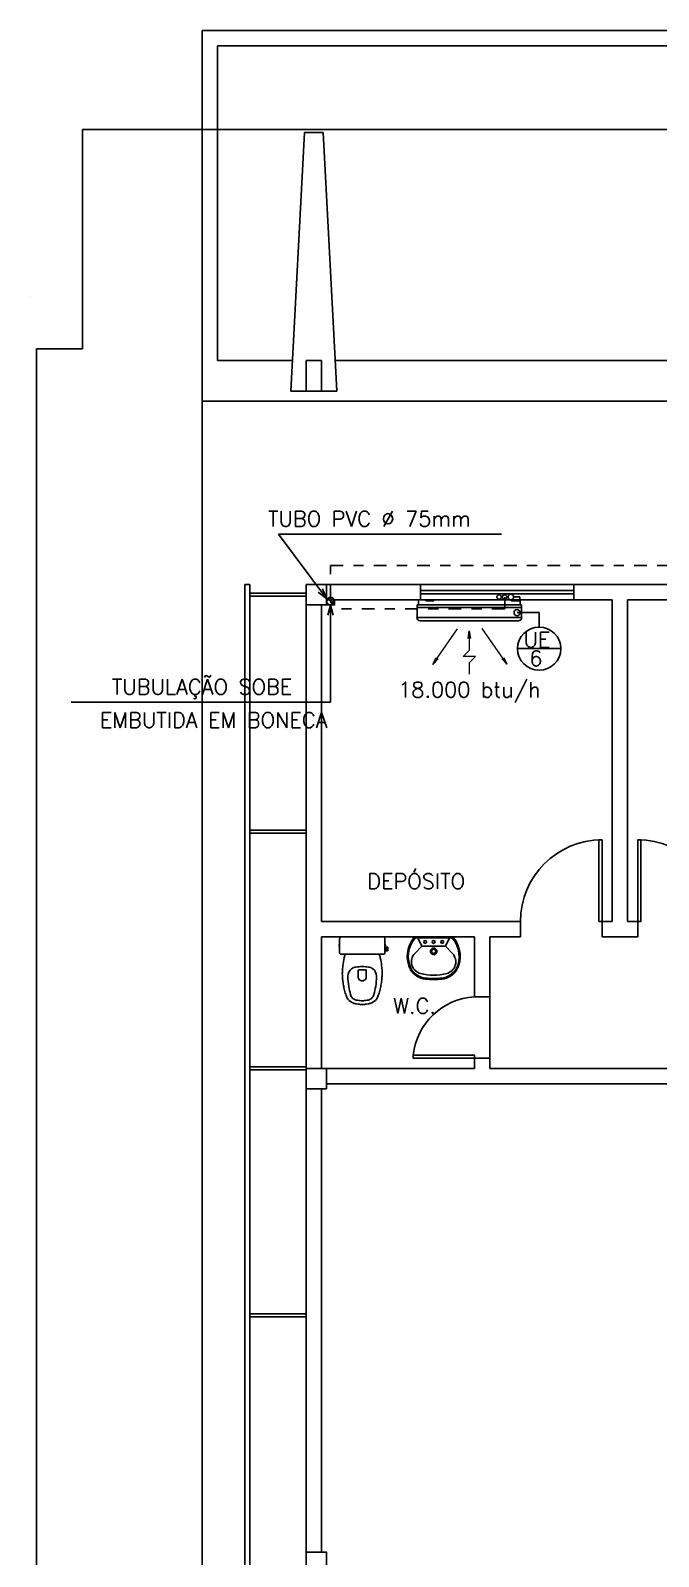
# Model space of a CAD drawing. Header units: millimetres. Extents: x 732 to 1037, y 127 to 299.
# Drawn here: x 843.76 to 849.91, y 276.52 to 291.46 of the extents above; entities that cross this region are included whole.
import ezdxf
from ezdxf.enums import TextEntityAlignment as Align

# ---------------------------------------------------------------- set-up
doc = ezdxf.new("R2010")
doc.units = ezdxf.units.MM
for name, pattern in [('CENTER2', [1.125, 0.75, -0.125, 0.125, -0.125]), ('DASHDOT2', [0.5, 0.25, -0.125, 0, -0.125]), ('HIDDEN', [0.375, 0.25, -0.125])]:
    doc.linetypes.add(name, pattern=pattern)
for name, color, linetype in [('AC-EQUIPAMENTOS', 2, 'Continuous'), ('AC-FRIGORÍFICA', 20, 'DASHDOT2'), ('Detalhes_Txt', 2, 'Continuous'), ('DRENO', 4, 'CENTER2'), ('EQUIPAMENTOS', 8, 'Continuous'), ('I-ARQ', 8, 'Continuous'), ('I-LIN_CHANADA', 1, 'Continuous'), ('I-NORMO_ARQ', 8, 'Continuous')]:
    doc.layers.add(name, color=color, linetype=linetype)
doc.layers.add('Evaporadores', color=4, linetype='Continuous', lineweight=0)
doc.styles.add('COTA100', font='ROMANS.SHX')
doc.styles.add('ROMANS', font='romans.shx')
doc.dimstyles.new('COTA100', dxfattribs={"dimtxt": 0.18, "dimasz": 0.18, "dimexe": 0.05, "dimexo": 0.06, "dimgap": 0.1, "dimtad": 1, "dimzin": 4, "dimdsep": 46, "dimtxsty": 'COTA100', "dimblk": 'bola', "dimcen": 0.09, "dimdle": 0.05, "dimse1": 1, "dimse2": 1, "dimclrd": 256, "dimclrt": 2, "dimadec": 0, "dimazin": 0, "dimtfac": 1, "dimtix": 1, "dimtmove": 2, "dimatfit": 1, "dimldrblk": 'OPEN30', "dimfxl": 1, "dimtolj": 1, "dimtzin": 4, "dimarcsym": 0})

# ---------------------------------------------------------------- blocks, each defined once
blk = doc.blocks.new('PS80')
blk.add_lwpolyline([(-0.03, 0.8), (-0.03, 0), (0, 0), (0, 0.8)], close=True)
at = {"color": 0}
blk.add_arc((0, 0), 0.8, 90, 180, dxfattribs=at)
blk = doc.blocks.new('Cxaclop')
at = {"color": 0, "linetype": 'ByBlock'}
for p, q in [((-0.252, -0.102), (-0.236, -0.102)), ((-0.252, -0.102), (-0.252, -0.138)), ((-0.252, -0.138), (-0.236, -0.138)), ((-0.236, -0.138), (-0.236, -0.102))]:
    blk.add_line(p, q, dxfattribs=at)
for p, q in [((-0.222, -0.021), (-0.222, -0.153)), ((0.201, 0), (-0.201, 0)), ((0.222, -0.153), (0.222, -0.021)), ((-0.205, -0.17), (0.205, -0.17))]:
    blk.add_line(p, q)
blk.add_lwpolyline([(-0.236, -0.105), (-0.236, -0.136), (-0.222, -0.136), (-0.222, -0.105)], close=True, dxfattribs=at)
for points in [[(-0.225, -0.076, 0.197763), (-0.225, -0.076, 0.15883), (-0.228, -0.085, 0.161377), (-0.225, -0.094, 0.197763), (-0.225, -0.094), (-0.222, -0.094), (-0.222, -0.076)], [(0.222, -0.076), (0.222, -0.094), (0.225, -0.094, 0.197763), (0.225, -0.094, 0.161404), (0.228, -0.085, 0.158802), (0.225, -0.076, 0.197763), (0.225, -0.076)]]:
    blk.add_lwpolyline(points, format="xyb", close=True, dxfattribs=at)
for points in [[(-0.167, -0.17, -0.003882), (-0.177, -0.205, 0.024258), (-0.19, -0.285, 0.02486), (-0.195, -0.335, 0.033324), (-0.194, -0.385, 0.02486), (-0.191, -0.425, 0.012268), (-0.184, -0.475, 0.015806), (-0.172, -0.525, 0.026699), (-0.157, -0.575, 0.021919), (-0.149, -0.595, 0.174675), (-0.1, -0.643, 0.045452), (-0.07, -0.653, 0.022856), (-0.057, -0.656, 0.041289), (-0.03, -0.66, 0.039166), (-0.025, -0.661, 0.012899), (-0.023, -0.661, 0.04333), (0, -0.661, 0.04333), (0.023, -0.661, 0.052091), (0.03, -0.66, 0.041289), (0.057, -0.656, 0.022856), (0.07, -0.653, 0.045452), (0.1, -0.643, 0.174675), (0.15, -0.595, 0.021919), (0.157, -0.575, 0.026699), (0.173, -0.525, 0.015806), (0.184, -0.475, 0.012268), (0.191, -0.425, 0.02486), (0.194, -0.385, 0.033324), (0.194, -0.335, 0.02486), (0.19, -0.285, 0.024258), (0.177, -0.205, -0.003882), (0.167, -0.17)], [(0.104, -0.313, -0.234638), (0.14, -0.385, -0.044666), (0.132, -0.486, -0.031515), (0.114, -0.566, -0.151063), (0.095, -0.599, -0.148094), (0.059, -0.619, -0.031073), (0.045, -0.621, -0.035055), (0, -0.626, -0.035055), (-0.045, -0.621, -0.031073), (-0.059, -0.619, -0.148094), (-0.095, -0.599, -0.151063), (-0.114, -0.566, -0.031515), (-0.132, -0.486, -0.044666), (-0.14, -0.385, -0.234638), (-0.104, -0.313, -0.129345), (-0.061, -0.296, -0.041331), (0, -0.291, -0.041331), (0.061, -0.296, -0.129345)]]:
    blk.add_lwpolyline(points, format="xyb", close=True)
blk.add_lwpolyline([(0.04, -0.326), (0.04, -0.391, -1.002091), (-0.04, -0.391), (-0.04, -0.326, -0.054282), (0, -0.322, -0.054282), (0.04, -0.326, 1.56536)], format="xyb", dxfattribs=at)
for centre, radius, start, end in [((-0.203, -0.019), 0.019, 84.255, 185.745), ((0.203, -0.019), 0.019, 354.255, 95.745), ((-0.206, -0.154), 0.0164, 178.7026, 272.174), ((0.206, -0.154), 0.0164, 267.826, 1.2974)]:
    blk.add_arc(centre, radius, start, end)
blk = doc.blocks.new('Lav')
at = {"linetype": 'Continuous'}
for p, q in [((-0.116, 0.09), (-0.184, 0.162)), ((0.185, 0.162), (0.116, 0.09)), ((0.175, 0.01), (-0.175, 0.01)), ((-0.175, 0), (0.175, 0)), ((-0.155, 0.01), (-0.116, 0.09)), ((-0.116, 0.09), (0.116, 0.09)), ((0.116, 0.09), (0.156, 0.01))]:
    blk.add_line(p, q, dxfattribs=at)
at = {"color": 0, "linetype": 'Continuous'}
blk.add_line((-0.031, 0.142), (-0.031, 0.142), dxfattribs=at)
blk.add_line((-0.031, 0.142), (-0.031, 0.142), dxfattribs=at)
blk.add_lwpolyline([(-0.031, 0.142, 1.000001), (0.031, 0.142), (0.031, 0.142), (0.031, 0.142, -1.000001)], format="xyb", close=True, dxfattribs=at)
at = {"linetype": 'Continuous'}
for centre in [(-0.084, 0.05), (0, 0.05), (0.084, 0.05)]:
    blk.add_circle(centre, 0.0137, dxfattribs=at)
for centre, radius, start, end in [((0.027, 0.191), 0.286, 152.9119, 219.4392), ((0.027, 0.191), 0.276, 153.029, 219.8949), ((-0.053, 0.206), 0.21, 97.8851, 146.3536), ((-0.053, 0.206), 0.2, 97.8851, 146.3011), ((-0.098, 0.244), 0.119, 104.7036, 223.4431), ((0, -0.129), 0.505, 75.2964, 104.7036), ((0, -0.178), 0.597, 82.1149, 97.8851), ((0, -0.178), 0.587, 82.1149, 97.8851), ((0.053, 0.206), 0.2, 33.6983, 82.1149), ((0.053, 0.206), 0.21, 33.5371, 82.1149), ((0.098, 0.244), 0.119, 316.5569, 75.2964), ((-0.026, 0.191), 0.276, 320.1051, 26.9706), ((-0.026, 0.191), 0.286, 320.5608, 27.0881), ((-0.174, 0.025), 0.025, 217.0047, 266.1146), ((-0.175, 0.023), 0.013, 219.8949, 270), ((0.175, 0.023), 0.013, 270, 320.1051), ((0.175, 0.023), 0.0226, 270, 326.1069)]:
    blk.add_arc(centre, radius, start, end, dxfattribs=at)
at = {"color": 0, "linetype": 'Continuous'}
for radius, start, end in [(0.031, 360, 180), (0.031, 360, 180.0001), (0.021, 0, 180), (0.021, 180, 0)]:
    blk.add_arc((0, 0.142), radius, start, end, dxfattribs=at)
blk = doc.blocks.new('bola')
blk.add_hatch(color=0).paths.add_polyline_path([(-0.25, 0, 1), (0.25, 0, 1)])
at = {"color": 0}
for p, q in [((-1, 0), (-0.25, 0)), ((0, 1), (0, 0.25)), ((0.25, 0), (1, 0)), ((0, -0.25), (0, -1))]:
    blk.add_line(p, q, dxfattribs=at)
blk.add_circle((0, 0), 0.25, dxfattribs=at)
blk = doc.blocks.new('_OPEN30')
at = {"color": 0, "linetype": 'ByBlock', "ltscale": 0.5}
for p, q in [((-1, 0.27), (0, 0)), ((0, 0), (-1, -0.27)), ((0, 0), (-1, 0))]:
    blk.add_line(p, q, dxfattribs=at)
blk = doc.blocks.new('ev1')
at = {"layer": 'Evaporadores', "color": 2, "ltscale": 0.8}
for p, q in [((487.32, 165.559), (487.268, 165.669)), ((487.268, 165.669), (487.353, 165.582)), ((487.268, 165.669), (487.337, 165.57)), ((487.877, 165.647), (487.877, 165.832)), ((488.381, 165.585), (488.466, 165.672)), ((488.466, 165.672), (488.397, 165.573)), ((488.466, 165.672), (488.414, 165.562)), ((487.337, 165.57), (487.669, 165.095)), ((487.877, 165.647), (487.777, 165.547)), ((487.777, 165.547), (487.977, 165.547)), ((487.877, 165.447), (487.977, 165.547)), ((487.877, 165.252), (487.877, 165.447)), ((488.397, 165.573), (488.065, 165.098)), ((487.877, 165.132), (487.857, 165.252)), ((487.897, 165.252), (487.877, 165.132)), ((487.877, 165.132), (487.877, 165.252))]:
    blk.add_line(p, q, dxfattribs=at)
blk = doc.blocks.new('A$C5767644B')
at = {"layer": 'AC-EQUIPAMENTOS', "color": 6}
for p, q in [((0.892, 0.757), (0.88, 0.757)), ((0.892, 0.757), (0.88, 0.757)), ((1.008, 0.757), (0.946, 0.757)), ((1.008, 0.757), (0.946, 0.757)), ((1.008, 0.757), (1.008, 0.729)), ((1.008, 0.757), (1.008, 0.729)), ((0, 0.679), (1.025, 0.679)), ((0, 0.556), (0, 0.679)), ((0, 0.679), (1.025, 0.679)), ((0, 0.556), (0, 0.679)), ((1.012, 0.729), (0.013, 0.729)), ((0.013, 0.729), (0.013, 0.679)), ((1.012, 0.729), (0.013, 0.729)), ((0.013, 0.729), (0.013, 0.679)), ((0.088, 0.729), (0.088, 0.718)), ((0.088, 0.729), (0.088, 0.718)), ((0.088, 0.718), (0.166, 0.718)), ((0.088, 0.718), (0.166, 0.718)), ((0.166, 0.718), (0.166, 0.729)), ((0.166, 0.718), (0.166, 0.729)), ((0.923, 0.718), (0.923, 0.729)), ((0.923, 0.718), (0.923, 0.729)), ((1.001, 0.718), (0.923, 0.718)), ((1.001, 0.718), (0.923, 0.718)), ((1.001, 0.729), (1.001, 0.718)), ((1.001, 0.729), (1.001, 0.718)), ((1.012, 0.679), (1.012, 0.729)), ((1.012, 0.679), (1.012, 0.729)), ((1.025, 0.679), (1.025, 0.556)), ((1.025, 0.679), (1.025, 0.556)), ((0.993, 0.524), (0.032, 0.524)), ((0.993, 0.524), (0.032, 0.524))]:
    blk.add_line(p, q, dxfattribs=at)
at = {"layer": 'AC-EQUIPAMENTOS'}
for p, q in [((1.025, 0.655), (0, 0.655)), ((1.025, 0.655), (0, 0.655)), ((1.025, 0.555), (0, 0.555)), ((1.025, 0.555), (0, 0.555))]:
    blk.add_line(p, q, dxfattribs=at)
at = {"layer": 'AC-EQUIPAMENTOS', "color": 6}
for centre, start, end in [((0.032, 0.556), 180, 270), ((0.032, 0.556), 180, 270), ((0.993, 0.556), 270, 0), ((0.993, 0.556), 270, 0)]:
    blk.add_arc(centre, 0.0325, start, end, dxfattribs=at)
at = {"layer": 'AC-FRIGORÍFICA'}
for centre in [(0.804, 0.757), (0.804, 0.757), (0.858, 0.757), (0.858, 0.757)]:
    blk.add_circle(centre, 0.0216, dxfattribs=at)
at = {"layer": 'DRENO'}
blk.add_circle((0.919, 0.757), 0.0271, dxfattribs=at)
blk.add_circle((0.919, 0.757), 0.0271, dxfattribs=at)
at = {"layer": 'Evaporadores', "color": 2, "xscale": 0.6061605645989749, "yscale": 0.6061605645989749, "zscale": 0.6061605645990339, "rotation": 180}
blk.add_blockref('ev1', (296.244, 100.521), dxfattribs=at)

msp = doc.modelspace()

# ---------------------------------------------------------------- hatches: boundary and pattern name
h = msp.add_hatch()
h.set_pattern_fill('_USER', color=1, scale=0.012, angle=45, style=0, pattern_type=0)
h.set_pattern_definition([(45, (-5.927619, 0.025), (-0.00848528137, 0.00848528137), [])])
h.paths.add_polyline_path([(846.699, 285.914), (846.694, 285.914, 0.393374), (846.659, 285.877, 0.00577), (846.659, 285.876, -0.01155), (846.659, 285.877, -0.999982), (846.697, 285.876, 0.977181), (846.734, 285.876, 0.00577), (846.734, 285.877, 0.393374)])

# ---------------------------------------------------------------- linework, layer by layer
at = {"color": 1}
msp.add_circle((846.697, 285.877), 0.0375, dxfattribs=at)
for centre, start, end in [((846.678, 285.872), 13.6145, 193.6145), ((846.715, 285.876), 178.6775, 358.6775)]:
    msp.add_arc(centre, 0.0188, start, end, dxfattribs=at)
at = {"layer": 'AC-FRIGORÍFICA', "ltscale": 0.5}
for points in [[(846.697, 285.914), (846.697, 286.226), (853.175, 286.226), (853.175, 288.478)], [(848.404, 285.916), (848.404, 285.801), (846.697, 285.801), (846.697, 285.839)]]:
    msp.add_lwpolyline(points, dxfattribs=at)
at = {"layer": 'I-ARQ'}
for p, q in [((845.441, 291.464), (859.625, 291.464)), ((845.441, 287.834), (845.441, 291.464)), ((845.591, 291.314), (859.475, 291.314)), ((845.591, 288.234), (845.591, 291.314)), ((844.268, 288.346), (844.268, 290.496)), ((844.268, 290.496), (859.625, 290.496)), ((846.441, 290.464), (846.308, 287.934)), ((846.625, 290.464), (846.441, 290.464)), ((846.758, 287.934), (846.625, 290.464)), ((843.758, 288.864), (843.758, 288.864)), ((843.758, 288.864), (843.758, 288.864)), ((843.818, 264.546), (843.818, 288.346)), ((843.818, 288.346), (844.268, 288.346)), ((846.324, 288.234), (845.591, 288.234)), ((846.458, 287.934), (846.458, 288.234)), ((846.458, 288.234), (846.608, 288.234)), ((846.608, 288.234), (846.608, 287.934)), ((846.742, 288.234), (852.324, 288.234)), ((859.625, 287.834), (845.441, 287.834)), ((845.441, 287.834), (845.441, 265.094)), ((846.308, 287.934), (846.758, 287.934)), ((846.608, 287.934), (846.458, 287.934)), ((845.858, 286.039), (845.858, 266.889)), ((845.908, 286.039), (845.858, 286.039)), ((845.908, 286.039), (845.858, 286.039)), ((845.908, 286.039), (845.908, 266.889)), ((846.458, 266.889), (846.458, 286.039)), ((846.458, 286.039), (846.458, 266.889)), ((847.58, 286.039), (846.458, 286.039)), ((849.08, 286.039), (847.58, 286.039)), ((847.58, 285.889), (847.58, 286.039)), ((849.08, 285.889), (849.08, 286.039)), ((850.38, 286.039), (849.08, 286.039)), ((846.458, 285.954), (845.908, 285.954)), ((846.458, 285.924), (845.908, 285.924)), ((847.58, 285.889), (846.737, 285.889)), ((849.08, 285.979), (847.58, 285.979)), ((847.58, 285.949), (849.08, 285.949)), ((849.08, 285.889), (847.58, 285.889)), ((849.458, 285.889), (849.08, 285.889)), ((849.458, 285.889), (849.458, 282.739)), ((849.608, 285.889), (849.608, 282.739)), ((850.38, 285.889), (849.608, 285.889)), ((846.608, 285.839), (846.608, 282.739)), ((846.458, 283.635), (845.908, 283.635)), ((846.458, 283.605), (845.908, 283.605)), ((848.558, 282.739), (846.608, 282.739)), ((848.558, 282.739), (848.558, 282.589)), ((849.458, 282.739), (849.328, 282.739)), ((849.458, 282.739), (849.358, 282.739)), ((849.358, 282.739), (849.358, 282.589)), ((849.358, 282.739), (849.358, 282.589)), ((849.608, 282.739), (849.708, 282.739)), ((849.708, 282.739), (849.708, 282.589)), ((848.108, 282.589), (846.608, 282.589)), ((846.608, 281.301), (846.608, 282.589)), ((848.108, 282.001), (848.108, 282.589)), ((848.258, 282.001), (848.258, 282.589)), ((848.558, 282.589), (848.258, 282.589)), ((849.708, 282.589), (849.358, 282.589)), ((848.108, 282.001), (848.258, 282.001)), ((848.258, 281.401), (848.258, 282.001)), ((848.108, 281.301), (848.108, 281.401)), ((848.108, 281.401), (848.258, 281.401)), ((848.108, 281.401), (848.258, 281.401)), ((848.258, 281.301), (848.258, 281.401)), ((848.258, 281.401), (848.258, 281.301)), ((846.458, 281.316), (845.908, 281.316)), ((846.458, 281.286), (845.908, 281.286)), ((846.608, 281.301), (848.108, 281.301)), ((848.258, 281.301), (856.607, 281.301)), ((846.608, 281.101), (846.608, 276.564)), ((846.658, 281.151), (856.457, 281.151)), ((846.458, 278.898), (845.908, 278.898)), ((846.458, 278.868), (845.908, 278.868))]:
    msp.add_line(p, q, dxfattribs=at)
for points in [[(846.458, 286.039), (846.658, 286.039), (846.658, 285.839), (846.458, 285.839)], [(847.508, 281.431), (848.108, 281.431), (848.108, 281.401), (847.508, 281.401)], [(846.458, 281.301), (846.658, 281.301), (846.658, 281.101), (846.458, 281.101)], [(846.458, 281.301), (846.658, 281.301), (846.658, 281.101), (846.458, 281.101)]]:
    msp.add_lwpolyline(points, close=True, dxfattribs=at)
for points in [[(846.658, 285.839), (846.737, 285.839), (846.737, 285.889)], [(846.458, 276.564), (846.608, 276.564)], [(846.608, 276.564), (846.658, 276.564), (846.658, 276.364), (846.458, 276.364), (846.458, 276.564)]]:
    msp.add_lwpolyline(points, dxfattribs=at)
msp.add_arc((848.145, 281.361), 0.641, 93.352, 173.7104, dxfattribs=at)
at = {"layer": 'I-LIN_CHANADA'}
msp.add_line((848.53, 285.411), (848.953, 285.411), dxfattribs=at)
msp.add_circle((848.742, 285.411), 0.212, dxfattribs=at)

# ---------------------------------------------------------------- block references
at = {"layer": 'EQUIPAMENTOS', "linetype": 'HIDDEN'}
msp.add_blockref('A$C5767644B', (847.545, 285.16), dxfattribs=at)
at = {"layer": 'I-ARQ'}
msp.add_blockref('PS80', (849.358, 282.739), dxfattribs=at)
at = {"layer": 'I-ARQ', "xscale": -1}
for name, p in [('PS80', (849.708, 282.739)), ('Cxaclop', (847.008, 282.589))]:
    msp.add_blockref(name, p, dxfattribs=at)
at = {"layer": 'I-ARQ', "xscale": -1, "rotation": 180}
msp.add_blockref('Lav', (847.708, 282.589), dxfattribs=at)

# ---------------------------------------------------------------- texts
at = {"layer": 'Detalhes_Txt', "style": 'ROMANS'}
for s, p in [('TUBO PVC Ø 75mm', (846.085, 286.608)), ('UE', (848.589, 285.424)), ('6', (848.646, 285.241)), ('18.000 btu/h', (847.361, 284.934))]:
    msp.add_text(s, height=0.15, dxfattribs=at).set_placement(p)
for s, p in [('TUBULAÇÃO SOBE', (845.439, 285.037)), ('EMBUTIDA EM BONECA', (845.553, 284.712))]:
    msp.add_text(s, height=0.15, dxfattribs=at).set_placement(p, align=Align.MIDDLE_CENTER)
at = {"layer": 'I-NORMO_ARQ', "color": 9, "style": 'COTA100'}
for s, p in [('DEPÓSITO', (847.537, 283.133)), ('W.C.', (847.521, 281.913))]:
    msp.add_text(s, height=0.15, dxfattribs=at).set_placement(p, align=Align.MIDDLE_CENTER)

# ---------------------------------------------------------------- leaders
at = {"color": 1}
for points, override in [([(846.658, 285.901), (846.188, 286.533), (848.374, 286.533)], {"dimasz": 0.1, "dimgap": 0.1, "dimtad": 0, "dimclrd": 1}), ([(846.698, 285.838), (846.698, 284.886), (844.156, 284.886)], {"dimasz": 0.1, "dimtad": 0, "dimclrd": 1})]:
    msp.add_leader(points, dimstyle='COTA100', override=override, dxfattribs=at)
at = {"layer": 'I-LIN_CHANADA'}
msp.add_leader([(848.526, 285.764), (848.742, 285.764), (848.742, 285.622)], dimstyle='COTA100', override={"dimasz": 0.06, "dimgap": 0.1, "dimtad": 0, "dimldrblk": 'DotBlank'}, dxfattribs=at)

doc.saveas('drawing.dxf')
